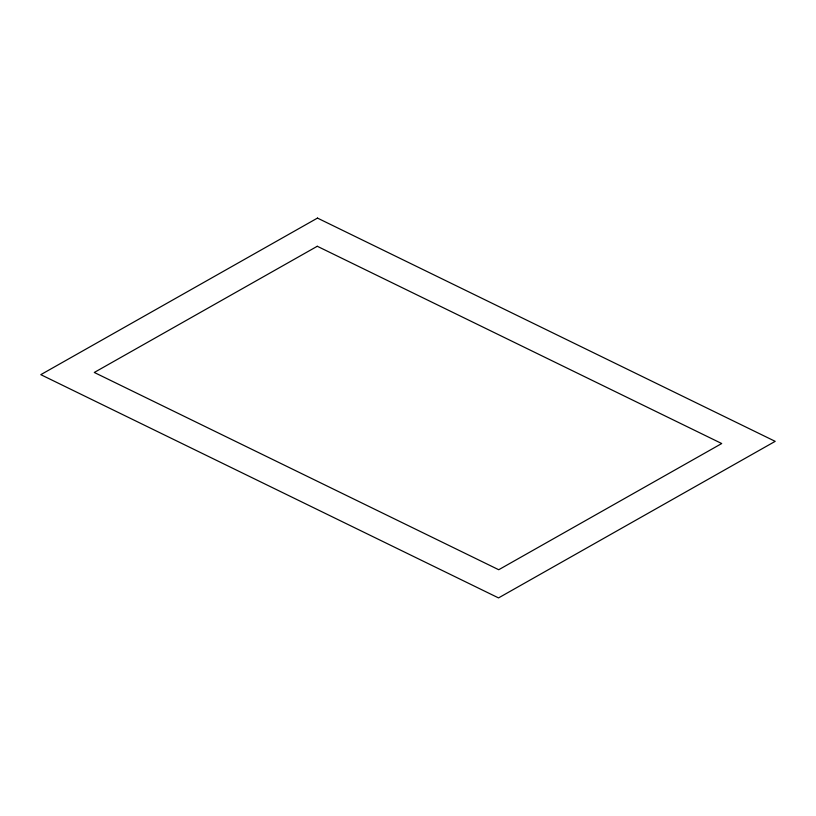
<?xml version="1.0" encoding="UTF-8"?>
<svg xmlns="http://www.w3.org/2000/svg" width="816" height="816" viewBox="0 0 816 816"><rect width="100%" height="100%" fill="white"/><g stroke="black" fill="none" stroke-linecap="round" stroke-linejoin="round"><path stroke-width="1.22" d="M317.475 218.086L40.8 374.656L498.525 597.914L775.2 441.344L317.475 218.086M317.281 246.269L94.279 372.463L498.719 569.731L721.721 443.537L317.281 246.269"/></g></svg>
